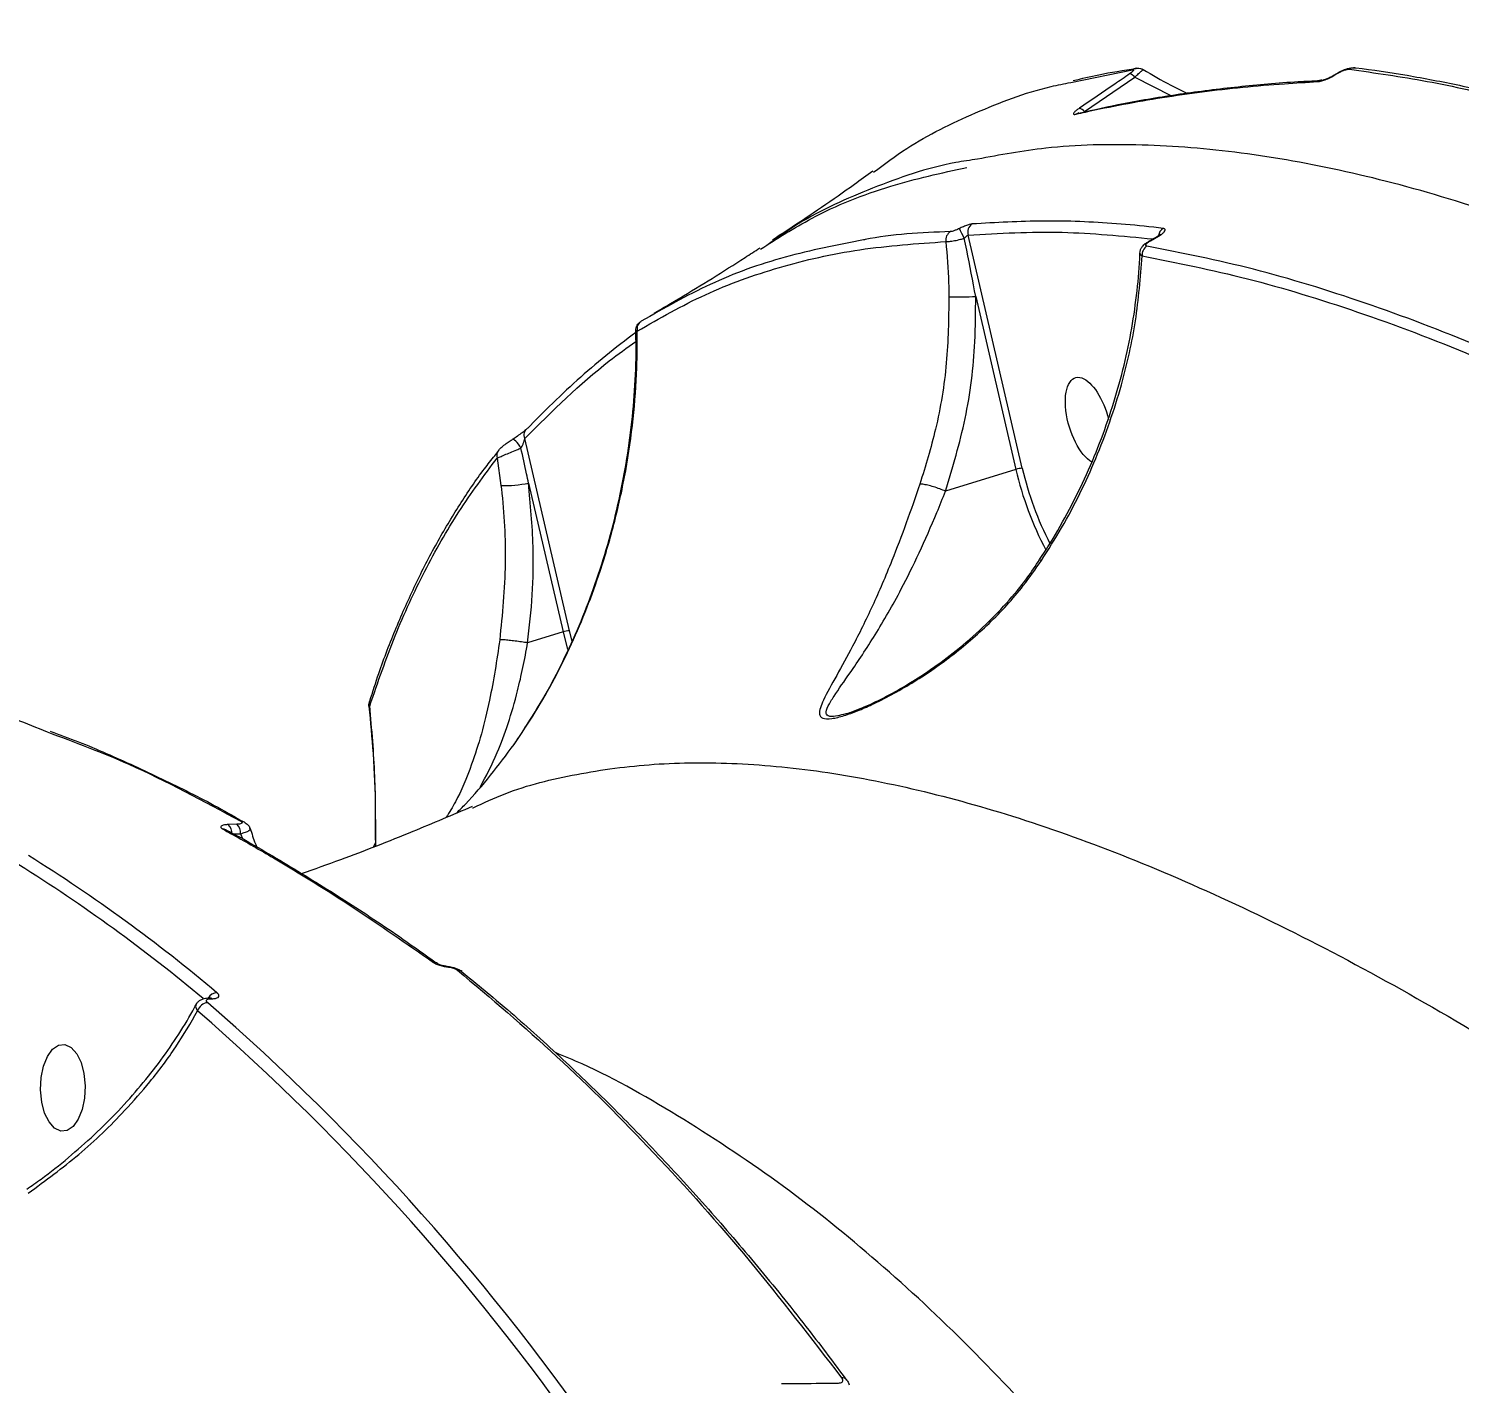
# Model space of a CAD drawing. Header units: millimetres. Extents: x -5517 to 6387, y -5295 to 6147.
# Drawn here: x 2621.5 to 2769.8, y 1842.6 to 1982.9 of the extents above; entities that cross this region are included whole.
import ezdxf

# ---------------------------------------------------------------- set-up
doc = ezdxf.new("R2010")
doc.units = ezdxf.units.MM
for name, color, linetype in [('DIKOM_ОБЪЕКТ', 7, 'Continuous'), ('DIKOM_РАЗМЕР_ЗОНА', 7, 'Continuous'), ('DIKOM_РАЗМЕР_ОБЪЕКТА', 7, 'Continuous')]:
    doc.layers.add(name, color=color, linetype=linetype)
doc.styles.add('style1', font='arial.ttf', dxfattribs={"width": 0.8})
doc.dimstyles.new('1-50', dxfattribs={"dimtxt": 300, "dimasz": 200, "dimexe": 100, "dimexo": 0, "dimgap": 100, "dimtad": 1, "dimtxsty": 'style1', "dimcen": 200, "dimclrd": 7, "dimclre": 7, "dimclrt": 7, "dimadec": 1, "dimazin": 2, "dimtfac": 1, "dimtmove": 0, "dimatfit": 2, "dimfxl": 0, "dimlwd": 25, "dimlwe": 18, "dimarcsym": 0})

# ---------------------------------------------------------------- blocks, each defined once
blk = doc.blocks.new('*D0')
at = {"layer": 'Defpoints', "color": 0, "transparency": 16777216}
for p in [(3079.07, 4135.26), (-4405.35, -2652.69), (-1397.56, -2652.69)]:
    blk.add_point(p, dxfattribs=at)
at = {"layer": 'DIKOM_РАЗМЕР_ОБЪЕКТА', "color": 7, "lineweight": 18, "transparency": 16777216}
for p, q in [((3079.07, 4135.26), (-4505.35, 4135.26)), ((-1397.56, -2652.69), (-4505.35, -2652.69))]:
    blk.add_line(p, q, dxfattribs=at)
at = {"layer": 'DIKOM_РАЗМЕР_ОБЪЕКТА', "color": 7, "lineweight": 25, "transparency": 16777216}
blk.add_line((-4405.35, 3935.26), (-4405.35, -2452.69), dxfattribs=at)
at = {"layer": 'DIKOM_РАЗМЕР_ОБЪЕКТА', "color": 7, "transparency": 16777216}
for points in [[(-4438.68, 3935.26), (-4372.02, 3935.26), (-4405.35, 4135.26)], [(-4438.68, -2452.69), (-4372.02, -2452.69), (-4405.35, -2652.69)]]:
    blk.add_solid(points, dxfattribs=at)
at = {"layer": 'DIKOM_РАЗМЕР_ОБЪЕКТА', "color": 7, "transparency": 16777216, "insert": (-4658.52, 741.29), "char_height": 300, "attachment_point": 5, "rotation": 90, "style": 'style1'}
blk.add_mtext('6800', dxfattribs=at)
blk = doc.blocks.new('*D1')
at = {"layer": 'Defpoints', "color": 0, "transparency": 16777216}
for p in [(2817.72, 6146.72), (-5067.27, -4152.08), (-1897.56, -4152.08)]:
    blk.add_point(p, dxfattribs=at)
at = {"layer": 'DIKOM_РАЗМЕР_ЗОНА', "color": 7, "lineweight": 18, "transparency": 16777216}
for p, q in [((2817.72, 6146.72), (-5167.27, 6146.72)), ((-1897.56, -4152.08), (-5167.27, -4152.08))]:
    blk.add_line(p, q, dxfattribs=at)
at = {"layer": 'DIKOM_РАЗМЕР_ЗОНА', "color": 7, "lineweight": 25, "transparency": 16777216}
blk.add_line((-5067.27, 5946.72), (-5067.27, -3952.08), dxfattribs=at)
at = {"layer": 'DIKOM_РАЗМЕР_ЗОНА', "color": 7, "transparency": 16777216}
for points in [[(-5100.61, 5946.72), (-5033.94, 5946.72), (-5067.27, 6146.72)], [(-5100.61, -3952.08), (-5033.94, -3952.08), (-5067.27, -4152.08)]]:
    blk.add_solid(points, dxfattribs=at)
at = {"layer": 'DIKOM_РАЗМЕР_ЗОНА', "color": 7, "transparency": 16777216, "insert": (-5320.45, 939.42), "char_height": 300, "attachment_point": 5, "rotation": 90, "style": 'style1'}
blk.add_mtext('10200', dxfattribs=at)
blk = doc.blocks.new('*D2')
at = {"layer": 'Defpoints', "color": 0, "transparency": 16777216}
for p in [(4491.49, 3838.97), (-2445.56, 374.31), (4491.49, -4687.8)]:
    blk.add_point(p, dxfattribs=at)
at = {"layer": 'DIKOM_РАЗМЕР_ОБЪЕКТА', "color": 7, "lineweight": 18, "transparency": 16777216}
for p, q in [((4491.49, 3838.97), (4491.49, -4787.8)), ((-2445.56, 374.31), (-2445.56, -4787.8))]:
    blk.add_line(p, q, dxfattribs=at)
at = {"layer": 'DIKOM_РАЗМЕР_ОБЪЕКТА', "color": 7, "lineweight": 25, "transparency": 16777216}
blk.add_line((-2245.56, -4687.8), (4291.49, -4687.8), dxfattribs=at)
at = {"layer": 'DIKOM_РАЗМЕР_ОБЪЕКТА', "color": 7, "transparency": 16777216}
for points in [[(-2245.56, -4654.47), (-2245.56, -4721.14), (-2445.56, -4687.8)], [(4291.49, -4654.47), (4291.49, -4721.14), (4491.49, -4687.8)]]:
    blk.add_solid(points, dxfattribs=at)
at = {"layer": 'DIKOM_РАЗМЕР_ОБЪЕКТА', "color": 7, "transparency": 16777216, "insert": (1022.97, -4434.63), "char_height": 300, "attachment_point": 5, "style": 'style1'}
blk.add_mtext('6900', dxfattribs=at)
blk = doc.blocks.new('*D3')
at = {"layer": 'Defpoints', "color": 0, "transparency": 16777216}
for p in [(6386.85, 4728.17), (-4131.44, -152.69), (6386.85, -5195.35)]:
    blk.add_point(p, dxfattribs=at)
at = {"layer": 'DIKOM_РАЗМЕР_ЗОНА', "color": 7, "lineweight": 18, "transparency": 16777216}
for p, q in [((6386.85, 4728.17), (6386.85, -5295.35)), ((-4131.44, -152.69), (-4131.44, -5295.35))]:
    blk.add_line(p, q, dxfattribs=at)
at = {"layer": 'DIKOM_РАЗМЕР_ЗОНА', "color": 7, "lineweight": 25, "transparency": 16777216}
blk.add_line((-3931.44, -5195.35), (6186.85, -5195.35), dxfattribs=at)
at = {"layer": 'DIKOM_РАЗМЕР_ЗОНА', "color": 7, "transparency": 16777216}
for points in [[(-3931.44, -5162.02), (-3931.44, -5228.69), (-4131.44, -5195.35)], [(6186.85, -5162.02), (6186.85, -5228.69), (6386.85, -5195.35)]]:
    blk.add_solid(points, dxfattribs=at)
at = {"layer": 'DIKOM_РАЗМЕР_ЗОНА', "color": 7, "transparency": 16777216, "insert": (1127.71, -4942.18), "char_height": 300, "attachment_point": 5, "style": 'style1'}
blk.add_mtext('10500', dxfattribs=at)

msp = doc.modelspace()

# ---------------------------------------------------------------- linework, layer by layer
at = {"layer": 'DIKOM_ОБЪЕКТ', "color": 7, "linetype": 'Continuous', "lineweight": 15}
for p, q in [((2729.516, 1977.363), (2735.905, 1978.68)), ((2730.944, 1974.349), (2736.155, 1977.918)), ((2736.155, 1977.918), (2739.876, 1976.011)), ((2756.906, 1978.201), (2756.901, 1978.197)), ((2756.909, 1978.197), (2757.367, 1978.463)), ((2724.492, 1937.391), (2718.881, 1961.557)), ((2737.768, 1960.952), (2738.594, 1961.427)), ((2737.656, 1960.94), (2737.663, 1960.943)), ((2719.668, 1955.189), (2723.829, 1937.268)), ((2669.833, 1938.694), (2670.256, 1939.23)), ((2677.571, 1920.558), (2672.948, 1940.468)), ((2670.083, 1938.449), (2670.48, 1935.593)), ((2723.829, 1937.268), (2716.549, 1935.013)), ((2673.33, 1935.841), (2676.907, 1920.434)), ((2676.907, 1920.434), (2673.243, 1919.299)), ((2676.907, 1920.434), (2677.387, 1918.611)), ((2677.844, 1919.474), (2677.571, 1920.558)), ((2706.337, 1911.995), (2706.195, 1911.956)), ((2667.543, 1902.188), (2667.608, 1902.217)), ((2642.045, 1899.902), (2642.054, 1899.898)), ((2643.117, 1900.497), (2642.224, 1900.466)), ((2642.769, 1899.498), (2643.485, 1899.523)), ((2643.485, 1899.523), (2643.725, 1898.949)), ((2657.316, 1898.193), (2657.497, 1898.654)), ((2657.502, 1898.266), (2657.496, 1898.719)), ((2664.883, 1885.796), (2664.879, 1885.796)), ((2640.238, 1882.505), (2640.306, 1882.505)), ((2640.444, 1882.421), (2640.512, 1882.421)), ((2706.306, 1842.927), (2706.314, 1842.915))]:
    msp.add_line(p, q, dxfattribs=at)
at = {"layer": 'DIKOM_ОБЪЕКТ', "color": 7, "linetype": 'Continuous', "lineweight": 15, "flags": 128}
for points in [[(2756.997, 1978.209), (2756.917, 1978.206), (2756.906, 1978.201)], [(2738.482, 1961.415), (2738.529, 1961.431), (2738.594, 1961.427)], [(2737.663, 1960.943), (2737.703, 1960.955), (2737.768, 1960.952)], [(2672.547, 1939.478), (2672.428, 1939.686), (2672.295, 1939.885), (2672.155, 1940.063), (2672.017, 1940.21), (2671.889, 1940.317), (2671.779, 1940.379), (2671.691, 1940.391), (2671.633, 1940.353)], [(2664.933, 1885.725), (2664.907, 1885.778), (2664.883, 1885.796)], [(2623.074, 1875.438), (2623.482, 1876.445), (2624.019, 1877.188), (2624.643, 1877.607), (2625.301, 1877.668), (2625.943, 1877.366), (2626.514, 1876.725), (2626.969, 1875.798), (2627.271, 1874.66), (2627.396, 1873.402), (2627.333, 1872.127), (2627.088, 1870.938), (2626.681, 1869.931), (2626.143, 1869.188), (2625.52, 1868.769), (2624.861, 1868.709), (2624.22, 1869.01), (2623.648, 1869.651), (2623.193, 1870.578), (2622.891, 1871.716), (2622.766, 1872.974), (2622.829, 1874.249), (2623.074, 1875.438)]]:
    msp.add_lwpolyline(points, dxfattribs=at)
at = {"layer": 'DIKOM_ОБЪЕКТ', "color": 7, "linetype": 'Continuous', "lineweight": 15}
for centre, radius, start, end in [((2735.462, 1977.416), 0.856, 35.86068, 79.35888), ((2736.402, 1977.983), 0.856, 97.41649, 125.4757), ((2758.868, 1978.061), 0.829, 83.45718, 125.70276), ((2755.563, 1976.883), 0.724, 92.82296, 128.11051), ((2730.525, 1973.463), 0.765, 102.29876, 125.6419), ((2730.247, 1973.867), 0.847, 34.6795, 78.26862), ((2717.591, 1961.04), 1.023, 122.03501, 189.11159), ((2645.131, 1925.513), 81.584, 25.95932, 26.75054), ((2719.875, 1961.843), 1.034, 123.87747, 196.08591), ((2739.651, 1961.369), 1.046, 122.88376, 172.93781), ((2737.981, 1959.5), 1.075, 122.00365, 185.97546), ((2717.766, 2001.153), 46.004, 268.91423, 272.36889), ((2685.505, 1951.825), 0.934, 121.84915, 194.4219), ((2673.693, 1940.849), 0.837, 122.45096, 207.06138), ((2670.947, 1938.709), 0.902, 142.70841, 196.69906), ((2724.627, 1934.829), 2.566, 92.99919, 108.11204), ((2757.71, 1945.156), 34.788, 193.10656, 207.79429), ((2757.385, 1945.052), 33.773, 193.11118, 207.26824), ((2670.664, 1949.959), 14.367, 269.26827, 280.69314), ((2677.705, 1917.996), 2.565, 92.99497, 108.1144), ((2657.658, 1913.048), 0.828, 163.92175, 199.99598), ((2643.552, 1900.104), 0.704, 59.49199, 93.53266), ((2641.727, 1899.304), 0.678, 61.45287, 93.534), ((2641.372, 1899.59), 1.221, 355.38678, 45.82515), ((2642.264, 1899.618), 1.225, 355.55591, 45.88891), ((2529.023, 1750.087), 172.479, 50.11314, 57.96233), ((2529.699, 1750.512), 173.105, 49.96386, 57.95996), ((2663.536, 1885.561), 0.632, 55.04241, 95.35321), ((2666.016, 1884.708), 0.678, 50.75659, 94.07682), ((2641.111, 1881.928), 1.122, 93.00314, 149.53355), ((2640.165, 1880.846), 1.166, 93.77086, 164.3313), ((2479.228, 1696.86), 245.268, 34.45493, 49.0156), ((2640.229, 1882.188), 0.317, 47.47474, 86.70082), ((2640.299, 1882.191), 0.314, 47.32974, 89.73275), ((2478.535, 1696.418), 244.73, 34.45503, 49.01551), ((2705.824, 1842.539), 0.619, 38.85882, 95.78835)]:
    msp.add_arc(centre, radius, start, end, dxfattribs=at)
at = {"layer": 'DIKOM_ОБЪЕКТ', "color": 7, "linetype": 'Continuous', "lineweight": 15, "extrusion": (0, 0, -1)}
for start_param, end_param in [(0.4294216, 3.4466449), (3.4466449, 4.8125632)]:
    msp.add_ellipse((2731.337, 1942.315), major_axis=(1.322, -4.462), ratio=0.44303, start_param=start_param, end_param=end_param, dxfattribs=at)
at = {"layer": 'DIKOM_ОБЪЕКТ', "color": 7, "linetype": 'Continuous', "lineweight": 15}
for points, knots in [([(2729.78, 1977.556), (2730.654, 1977.772), (2732.765, 1978.296), (2734.989, 1978.62), (2736.292, 1978.81)], [0, 0, 0, 0, 0.4137929, 1, 1, 1, 1]), ([(2735.62, 1978.257), (2735.103, 1977.898), (2733.381, 1976.7), (2731.639, 1975.522), (2730.419, 1974.696)], [0, 0, 0, 0, 0.299634, 1, 1, 1, 1]), ([(2735.905, 1978.68), (2735.912, 1978.681), (2735.961, 1978.688), (2736.02, 1978.679), (2736.028, 1978.625), (2735.962, 1978.533), (2735.825, 1978.406), (2735.688, 1978.307), (2735.62, 1978.257)], [0, 0, 0, 0, 0.0354942, 0.2573625, 0.4482135, 0.6281336, 0.8143922, 1, 1, 1, 1]), ([(2736.155, 1977.918), (2736.293, 1978.046), (2736.568, 1978.304), (2736.855, 1978.565), (2737.01, 1978.698), (2737.007, 1978.684), (2737.006, 1978.679)], [0, 0, 0, 0, 0.2824772, 0.5650864, 0.8456571, 1, 1, 1, 1]), ([(2736.29, 1978.825), (2736.329, 1978.832), (2736.459, 1978.855), (2736.723, 1978.837), (2736.921, 1978.744), (2737.014, 1978.699)], [0, 0, 0, 0, 0.1864547, 0.6142168, 1, 1, 1, 1]), ([(2737.026, 1978.714), (2737.963, 1978.155), (2739.431, 1977.279), (2740.991, 1976.533), (2741.556, 1976.263)], [0, 0, 0, 0, 0.6380382, 1, 1, 1, 1]), ([(2755.117, 1977.452), (2755.243, 1977.469), (2755.496, 1977.502), (2756.011, 1977.682), (2756.537, 1977.924), (2756.854, 1978.12), (2756.997, 1978.209)], [0, 0, 0, 0, 0.2591441, 0.5177215, 0.7812479, 1, 1, 1, 1]), ([(2755.528, 1977.606), (2755.53, 1977.606), (2755.537, 1977.606), (2755.628, 1977.62), (2755.802, 1977.665), (2756.097, 1977.769), (2756.455, 1977.934), (2756.746, 1978.093), (2756.871, 1978.18), (2756.899, 1978.199)], [0, 0, 0, 0, 0.0659017, 0.1709983, 0.3160032, 0.5082218, 0.7398329, 0.9416288, 1, 1, 1, 1]), ([(2756.997, 1978.209), (2757.036, 1978.234), (2757.19, 1978.333), (2757.49, 1978.492), (2757.853, 1978.641), (2758.173, 1978.732), (2758.314, 1978.733), (2758.385, 1978.734)], [0, 0, 0, 0, 0.0798962, 0.3181727, 0.5556016, 0.7774115, 1, 1, 1, 1]), ([(2757.367, 1978.463), (2757.39, 1978.477), (2757.601, 1978.602), (2758.082, 1978.774), (2758.556, 1978.921), (2758.883, 1978.88), (2758.969, 1978.869)], [0, 0, 0, 0, 0.0448544, 0.3989711, 0.8425729, 1, 1, 1, 1]), ([(2758.385, 1978.734), (2761.051, 1978.36), (2766.384, 1977.614), (2774.794, 1975.683), (2783.473, 1973.207), (2789.507, 1971.015), (2792.525, 1969.92)], [0, 0, 0, 0, 0.2491219, 0.498242, 0.7491208, 1, 1, 1, 1]), ([(2758.962, 1978.882), (2758.998, 1978.879), (2760.756, 1978.713), (2764.362, 1978.132), (2769.785, 1977.12), (2775.354, 1975.8), (2781.037, 1974.227), (2786.85, 1972.354), (2790.926, 1970.945), (2793.096, 1970.084), (2793.256, 1970.02)], [0, 0, 0, 0, 0.0034224, 0.1671849, 0.331091, 0.4951279, 0.6591351, 0.823037, 0.9869418, 1, 1, 1, 1]), ([(2709.094, 1968.077), (2710.218, 1968.918), (2713.483, 1971.36), (2719.633, 1974.301), (2725.329, 1976.55), (2728.835, 1977.231), (2729.516, 1977.363)], [0, 0, 0, 0, 0.1889797, 0.5486357, 0.9122948, 1, 1, 1, 1]), ([(2730.079, 1974.085), (2730.401, 1974.159), (2732.011, 1974.525), (2736.271, 1975.396), (2743.067, 1976.463), (2749.866, 1977.149), (2753.959, 1977.385), (2755.117, 1977.452)], [0, 0, 0, 0, 0.0413723, 0.2068702, 0.5381499, 0.869429, 1, 1, 1, 1]), ([(2730.37, 1974.19), (2731.896, 1974.533), (2735.294, 1975.296), (2740.797, 1976.208), (2746.841, 1976.96), (2751.702, 1977.41), (2754.607, 1977.535), (2755.37, 1977.568)], [0, 0, 0, 0, 0.1957748, 0.4356992, 0.6752969, 0.9146835, 1, 1, 1, 1]), ([(2730.419, 1974.696), (2730.315, 1974.623), (2730.106, 1974.478), (2729.893, 1974.291), (2729.787, 1974.154), (2729.793, 1974.07), (2729.9, 1974.05), (2730.027, 1974.075), (2730.079, 1974.085)], [0, 0, 0, 0, 0.1643161, 0.3291377, 0.4897479, 0.6615921, 0.8613819, 1, 1, 1, 1]), ([(2730.341, 1974.206), (2730.339, 1974.206), (2730.337, 1974.205), (2730.353, 1974.209), (2730.356, 1974.21)], [0, 0, 0, 0, 0.8220394, 1, 1, 1, 1]), ([(2855.818, 1917.609), (2853.074, 1919.638), (2845.681, 1925.101), (2833.835, 1933.207), (2820.391, 1941.651), (2807.151, 1949.135), (2794.167, 1955.608), (2781.493, 1961.018), (2769.406, 1965.246), (2757.937, 1968.305), (2747.091, 1970.243), (2736.72, 1971.046), (2727.582, 1970.858), (2722.188, 1969.856), (2719.858, 1969.423)], [0, 0, 0, 0, 0.0513715, 0.1383947, 0.225485, 0.3125083, 0.4020594, 0.4916829, 0.581234, 0.6682571, 0.7553473, 0.8423704, 0.9319216, 1, 1, 1, 1]), ([(2719.858, 1969.423), (2719.106, 1969.312), (2715.23, 1968.738), (2709.007, 1966.525), (2702.467, 1963.66), (2699.096, 1961.248), (2698.029, 1960.484)], [0, 0, 0, 0, 0.0903592, 0.4659228, 0.8308827, 1, 1, 1, 1]), ([(2697.375, 1960.091), (2699.111, 1961.197), (2703.304, 1963.868), (2710.428, 1966.732), (2716.098, 1967.982), (2718.758, 1968.569)], [0, 0, 0, 0, 0.2728631, 0.6588207, 1, 1, 1, 1]), ([(2698.611, 1961.071), (2699.148, 1961.422), (2702.037, 1963.311), (2705.534, 1965.676), (2708.365, 1967.751), (2708.996, 1968.213)], [0, 0, 0, 0, 0.1507156, 0.8108017, 1, 1, 1, 1]), ([(2739.083, 1962.248), (2738.758, 1962.287), (2737.138, 1962.481), (2732.981, 1962.867), (2726.671, 1963.133), (2721.757, 1962.845), (2719.298, 1962.701)], [0, 0, 0, 0, 0.0480613, 0.2403235, 0.6198807, 1, 1, 1, 1]), ([(2717.049, 1961.907), (2714.013, 1961.792), (2710.917, 1961.675), (2708.106, 1961.056), (2708.051, 1961.044)], [0, 0, 0, 0, 0.9804488, 1, 1, 1, 1]), ([(2717.983, 1962.235), (2717.915, 1962.202), (2717.743, 1962.12), (2717.477, 1962.013), (2717.215, 1961.928), (2717.104, 1961.914), (2717.049, 1961.907)], [0, 0, 0, 0, 0.1835899, 0.4626348, 0.7309818, 1, 1, 1, 1]), ([(2719.298, 1962.701), (2719.208, 1962.687), (2719.026, 1962.659), (2718.62, 1962.519), (2718.258, 1962.367), (2718.044, 1962.264), (2717.983, 1962.235)], [0, 0, 0, 0, 0.2927109, 0.5849373, 0.8819637, 1, 1, 1, 1]), ([(2718.483, 1961.225), (2718.501, 1961.245), (2718.564, 1961.312), (2718.67, 1961.414), (2718.793, 1961.515), (2718.853, 1961.543), (2718.881, 1961.557)], [0, 0, 0, 0, 0.1262313, 0.4365449, 0.7262427, 1, 1, 1, 1]), ([(2718.881, 1961.557), (2722.107, 1961.738), (2728.374, 1962.091), (2734.872, 1961.459), (2738.025, 1961.152)], [0, 0, 0, 0, 0.5148055, 1, 1, 1, 1]), ([(2737.656, 1960.94), (2737.848, 1961.05), (2738.124, 1961.208), (2738.399, 1961.368), (2738.481, 1961.416)], [0, 0, 0, 0, 0.7000359, 1, 1, 1, 1]), ([(2738.479, 1961.415), (2738.495, 1961.423), (2738.587, 1961.473), (2738.706, 1961.557), (2738.796, 1961.626), (2738.827, 1961.66), (2738.821, 1961.653), (2738.821, 1961.652)], [0, 0, 0, 0, 0.0758355, 0.4583509, 0.7537162, 0.9727274, 1, 1, 1, 1]), ([(2738.594, 1961.427), (2738.721, 1961.505), (2738.975, 1961.663), (2739.219, 1961.891), (2739.318, 1962.076), (2739.275, 1962.203), (2739.145, 1962.233), (2739.083, 1962.248)], [0, 0, 0, 0, 0.2064166, 0.4133441, 0.6142197, 0.8134664, 1, 1, 1, 1]), ([(2684.6, 1951.593), (2686.911, 1952.922), (2691.533, 1955.582), (2699.272, 1958.338), (2707.547, 1960.251), (2713.57, 1960.669), (2716.581, 1960.878)], [0, 0, 0, 0, 0.2486156, 0.4972312, 0.7486158, 1, 1, 1, 1]), ([(2708.051, 1961.044), (2705.311, 1960.516), (2699.744, 1959.443), (2692.045, 1956.638), (2687.356, 1953.959), (2685.012, 1952.619)], [0, 0, 0, 0, 0.3264333, 0.6632165, 1, 1, 1, 1]), ([(2686.363, 1953.472), (2687.225, 1953.975), (2690.345, 1955.797), (2693.999, 1958.084), (2696.79, 1959.888), (2697.296, 1960.215)], [0, 0, 0, 0, 0.2379576, 0.861693, 1, 1, 1, 1]), ([(2716.581, 1960.878), (2716.695, 1960.878), (2716.922, 1960.877), (2717.473, 1960.967), (2718.016, 1961.091), (2718.358, 1961.189), (2718.483, 1961.225)], [0, 0, 0, 0, 0.2783975, 0.5566649, 0.8378611, 1, 1, 1, 1]), ([(2716.581, 1960.878), (2716.692, 1959.459), (2716.841, 1957.56), (2716.884, 1955.643), (2716.894, 1955.158)], [0, 0, 0, 0, 0.7468208, 1, 1, 1, 1]), ([(2719.668, 1955.189), (2719.363, 1956.789), (2718.98, 1958.805), (2718.568, 1960.812), (2718.483, 1961.225)], [0, 0, 0, 0, 0.7939413, 1, 1, 1, 1]), ([(2736.684, 1959.671), (2736.689, 1959.757), (2736.699, 1959.946), (2736.825, 1960.215), (2737.031, 1960.488), (2737.298, 1960.724), (2737.55, 1960.867), (2737.668, 1960.934)], [0, 0, 0, 0, 0.1436446, 0.3191614, 0.5106844, 0.7708239, 1, 1, 1, 1]), ([(2737.411, 1960.411), (2737.38, 1960.42), (2737.307, 1960.439), (2737.274, 1960.514), (2737.337, 1960.635), (2737.505, 1960.79), (2737.681, 1960.898), (2737.768, 1960.952)], [0, 0, 0, 0, 0.148801, 0.3487554, 0.5573061, 0.7790693, 1, 1, 1, 1]), ([(2784.23, 1944.382), (2780.097, 1946.317), (2771.831, 1950.187), (2759.92, 1954.667), (2748.36, 1958.239), (2741.061, 1959.687), (2737.411, 1960.411)], [0, 0, 0, 0, 0.2484767, 0.4969538, 0.7484773, 1, 1, 1, 1]), ([(2726.286, 1927.93), (2726.668, 1928.507), (2727.787, 1930.195), (2729.421, 1933.144), (2731.192, 1936.748), (2732.729, 1940.46), (2734.028, 1944.24), (2735.081, 1948.066), (2735.89, 1951.916), (2736.413, 1955.764), (2736.668, 1958.358), (2736.674, 1959.643), (2736.674, 1959.671)], [0, 0, 0, 0, 0.0599017, 0.175373, 0.2916176, 0.4085076, 0.5259002, 0.6430236, 0.760861, 0.8789951, 0.9974463, 1, 1, 1, 1]), ([(2726.476, 1927.819), (2727.188, 1928.949), (2729.326, 1932.342), (2732.289, 1938.416), (2734.798, 1945.648), (2736.394, 1952.722), (2736.738, 1957.153), (2736.912, 1959.388)], [0, 0, 0, 0, 0.1161127, 0.3488614, 0.5873477, 0.7918628, 1, 1, 1, 1]), ([(2736.674, 1959.671), (2736.689, 1959.6), (2736.713, 1959.491), (2736.859, 1959.415), (2736.912, 1959.388)], [0, 0, 0, 0, 0.6434102, 1, 1, 1, 1]), ([(2736.912, 1959.388), (2740.511, 1958.675), (2747.71, 1957.25), (2759.196, 1953.719), (2771.13, 1949.248), (2779.484, 1945.338), (2783.662, 1943.383)], [0, 0, 0, 0, 0.2484746, 0.4969504, 0.7484751, 1, 1, 1, 1]), ([(2716.894, 1955.158), (2716.859, 1952.873), (2716.787, 1948.258), (2715.717, 1941.721), (2714.462, 1937.634), (2713.884, 1935.751)], [0, 0, 0, 0, 0.3460023, 0.6987416, 1, 1, 1, 1]), ([(2716.549, 1935.013), (2717.291, 1937.5), (2718.791, 1942.534), (2719.646, 1949.382), (2719.662, 1953.625), (2719.668, 1955.189)], [0, 0, 0, 0, 0.3814245, 0.7719511, 1, 1, 1, 1]), ([(2684.459, 1951.7), (2684.461, 1951.776), (2684.465, 1951.93), (2684.541, 1952.138), (2684.641, 1952.305), (2684.742, 1952.42), (2684.823, 1952.491), (2684.87, 1952.526), (2684.9, 1952.547), (2684.937, 1952.572), (2684.97, 1952.593), (2684.992, 1952.607)], [0, 0, 0, 0, 0.1712227, 0.3460217, 0.492595, 0.6104679, 0.6939018, 0.7389587, 0.7789563, 0.8439092, 1, 1, 1, 1]), ([(2671.836, 1908.779), (2672.582, 1909.886), (2674.822, 1913.213), (2677.952, 1919.202), (2680.578, 1925.889), (2682.33, 1931.916), (2683.473, 1937.191), (2684.233, 1942.502), (2684.599, 1947.329), (2684.599, 1950.333), (2684.6, 1951.593)], [0, 0, 0, 0, 0.0853506, 0.2564128, 0.4312516, 0.5497449, 0.6682539, 0.7901105, 0.911976, 1, 1, 1, 1]), ([(2673.11, 1910.725), (2673.6, 1911.488), (2674.799, 1913.355), (2676.489, 1916.498), (2678.221, 1920.144), (2679.768, 1923.975), (2681.126, 1927.963), (2682.274, 1932.081), (2683.194, 1936.292), (2683.883, 1940.586), (2684.322, 1944.936), (2684.519, 1948.662), (2684.463, 1950.899), (2684.443, 1951.697)], [0, 0, 0, 0, 0.0610871, 0.1493641, 0.2402821, 0.3338867, 0.4300726, 0.5285581, 0.6288779, 0.7306027, 0.8351553, 0.9412223, 1, 1, 1, 1]), ([(2684.446, 1951.463), (2683.404, 1950.672), (2680.325, 1948.338), (2676.626, 1944.942), (2673.989, 1942.302), (2673.244, 1941.555)], [0, 0, 0, 0, 0.2685653, 0.7932269, 1, 1, 1, 1]), ([(2684.473, 1951.698), (2684.475, 1951.668), (2684.479, 1951.62), (2684.566, 1951.6), (2684.6, 1951.593)], [0, 0, 0, 0, 0.607809, 1, 1, 1, 1]), ([(2672.948, 1940.468), (2675.8, 1943.31), (2679.502, 1946.999), (2683.536, 1949.869), (2684.461, 1950.527)], [0, 0, 0, 0, 0.7705653, 1, 1, 1, 1]), ([(2673.244, 1941.555), (2673.157, 1941.473), (2672.983, 1941.31), (2672.559, 1940.979), (2672.09, 1940.643), (2671.775, 1940.444), (2671.633, 1940.353)], [0, 0, 0, 0, 0.2591351, 0.517718, 0.7812179, 1, 1, 1, 1]), ([(2670.083, 1938.449), (2670.17, 1938.487), (2670.344, 1938.563), (2670.84, 1938.771), (2671.447, 1939.022), (2672.048, 1939.271), (2672.404, 1939.419), (2672.547, 1939.478)], [0, 0, 0, 0, 0.2120644, 0.4239937, 0.6396268, 0.8561501, 1, 1, 1, 1]), ([(2670.233, 1939.257), (2670.262, 1939.292), (2670.369, 1939.424), (2670.595, 1939.623), (2670.976, 1939.923), (2671.367, 1940.197), (2671.583, 1940.328), (2671.656, 1940.373)], [0, 0, 0, 0, 0.0850475, 0.3194702, 0.6161344, 0.8692417, 1, 1, 1, 1]), ([(2672.547, 1939.478), (2672.588, 1939.543), (2672.683, 1939.695), (2672.798, 1939.951), (2672.897, 1940.223), (2672.931, 1940.387), (2672.948, 1940.468)], [0, 0, 0, 0, 0.1964367, 0.4612066, 0.733356, 1, 1, 1, 1]), ([(2673.33, 1935.841), (2673.262, 1936.165), (2673.006, 1937.379), (2672.741, 1938.59), (2672.547, 1939.478)], [0, 0, 0, 0, 0.266459, 1, 1, 1, 1]), ([(2656.88, 1912.765), (2657.726, 1915.222), (2659.416, 1920.136), (2662.527, 1926.807), (2666.022, 1933.001), (2668.729, 1936.633), (2670.083, 1938.449)], [0, 0, 0, 0, 0.2491214, 0.4982428, 0.749122, 1, 1, 1, 1]), ([(2656.892, 1913.268), (2657.195, 1914.227), (2658.025, 1916.855), (2659.599, 1920.893), (2661.595, 1925.396), (2663.787, 1929.647), (2666.178, 1933.633), (2668.193, 1936.65), (2669.476, 1938.249), (2669.833, 1938.694)], [0, 0, 0, 0, 0.0964691, 0.26449, 0.4324823, 0.6003888, 0.7679706, 0.9353392, 1, 1, 1, 1]), ([(2670.48, 1935.593), (2670.493, 1935.482), (2670.804, 1932.811), (2671.13, 1927.456), (2670.608, 1922.243), (2670.345, 1919.61)], [0, 0, 0, 0, 0.0209687, 0.5055776, 1, 1, 1, 1]), ([(2673.243, 1919.299), (2673.427, 1920.951), (2673.796, 1924.269), (2673.89, 1929.815), (2673.532, 1933.662), (2673.33, 1935.841)], [0, 0, 0, 0, 0.3006522, 0.603722, 1, 1, 1, 1]), ([(2713.884, 1935.751), (2713.414, 1934.391), (2712.459, 1931.629), (2710.823, 1927.344), (2708.956, 1922.996), (2707.002, 1919.063), (2705.222, 1915.829), (2704.065, 1913.789), (2703.543, 1912.55), (2703.422, 1911.88), (2703.703, 1911.426), (2704.638, 1911.385), (2705.985, 1911.722), (2707.42, 1912.241), (2709.768, 1913.261), (2713.109, 1915.072), (2717.223, 1917.89), (2721.134, 1921.261), (2724.242, 1924.622), (2725.866, 1926.946), (2726.476, 1927.819)], [0, 0, 0, 0, 0.0631572, 0.1282525, 0.2159334, 0.3060556, 0.3825674, 0.4604888, 0.4898723, 0.5197469, 0.5505528, 0.5816493, 0.6087211, 0.6339793, 0.6598614, 0.7307911, 0.803688, 0.8782874, 0.9542753, 1, 1, 1, 1]), ([(2706.195, 1911.956), (2705.905, 1911.868), (2705.242, 1911.667), (2704.739, 1911.645), (2704.316, 1911.722), (2704.077, 1912.003), (2704.336, 1912.738), (2705.173, 1914.092), (2706.835, 1916.418), (2709.254, 1920.035), (2711.687, 1924.27), (2713.828, 1928.595), (2715.351, 1932.061), (2716.246, 1934.271), (2716.543, 1935.013), (2716.543, 1935.013)], [0, 0, 0, 0, 0.0279018, 0.0638494, 0.0713659, 0.1144945, 0.1748425, 0.2379902, 0.3623112, 0.5297495, 0.7011123, 0.8192905, 0.9401261, 0.9999358, 1, 1, 1, 1]), ([(2716.543, 1935.013), (2716.348, 1935.094), (2715.958, 1935.255), (2715.303, 1935.472), (2714.689, 1935.641), (2714.228, 1935.731), (2713.988, 1935.753), (2713.903, 1935.752), (2713.884, 1935.751)], [0, 0, 0, 0, 0.2046081, 0.4092059, 0.6138117, 0.8184051, 0.9603736, 1, 1, 1, 1]), ([(2716.543, 1935.013), (2716.544, 1935.013), (2716.546, 1935.012), (2716.548, 1935.013), (2716.549, 1935.013)], [0, 0, 0, 0, 0.5332564, 1, 1, 1, 1]), ([(2706.193, 1911.944), (2706.378, 1912), (2706.868, 1912.148), (2707.867, 1912.537), (2709.218, 1913.14), (2710.917, 1913.997), (2712.939, 1915.159), (2715.248, 1916.672), (2717.785, 1918.567), (2720.389, 1920.819), (2722.848, 1923.346), (2724.832, 1925.707), (2725.874, 1927.286), (2726.296, 1927.925)], [0, 0, 0, 0, 0.0300848, 0.0795037, 0.1388799, 0.2123278, 0.3047849, 0.4071231, 0.5241295, 0.6596121, 0.790961, 0.915399, 1, 1, 1, 1]), ([(2726.335, 1927.899), (2726.33, 1927.903), (2726.313, 1927.917), (2726.388, 1927.873), (2726.461, 1927.829), (2726.476, 1927.819)], [0, 0, 0, 0, 0.2273129, 0.8364934, 1, 1, 1, 1]), ([(2670.345, 1919.61), (2670.192, 1918.55), (2669.882, 1916.396), (2669.261, 1913.096), (2668.462, 1909.788), (2667.305, 1906.203), (2666.081, 1903.263), (2665.13, 1901.74), (2664.807, 1901.224)], [0, 0, 0, 0, 0.1360313, 0.2765927, 0.4463776, 0.6210145, 0.8715206, 1, 1, 1, 1]), ([(2668.309, 1904.329), (2668.924, 1905.486), (2669.977, 1907.467), (2671.246, 1910.906), (2672.116, 1913.895), (2672.766, 1916.743), (2673.091, 1918.433), (2673.239, 1919.299), (2673.239, 1919.299)], [0, 0, 0, 0, 0.2936328, 0.5025742, 0.716454, 0.8567427, 0.9999425, 1, 1, 1, 1]), ([(2673.239, 1919.299), (2673.033, 1919.332), (2672.621, 1919.398), (2671.936, 1919.489), (2671.299, 1919.562), (2670.772, 1919.608), (2670.49, 1919.619), (2670.38, 1919.614), (2670.353, 1919.611), (2670.345, 1919.61)], [0, 0, 0, 0, 0.1799475, 0.3599084, 0.5398712, 0.7198411, 0.899803, 0.9677422, 1, 1, 1, 1]), ([(2673.239, 1919.299), (2673.24, 1919.299), (2673.242, 1919.299), (2673.243, 1919.299), (2673.243, 1919.299)], [0, 0, 0, 0, 0.8108858, 1, 1, 1, 1]), ([(2596.69, 1916.835), (2600.621, 1916.204), (2608.485, 1914.942), (2617.417, 1912.537), (2622.37, 1910.521), (2623.46, 1910.077)], [0, 0, 0, 0, 0.4381115, 0.8762233, 1, 1, 1, 1]), ([(2656.804, 1912.73), (2656.803, 1912.736), (2656.776, 1912.85), (2656.803, 1913.053), (2656.852, 1913.215), (2656.874, 1913.289)], [0, 0, 0, 0, 0.0253643, 0.5595799, 1, 1, 1, 1]), ([(2656.821, 1912.734), (2656.815, 1912.731), (2656.796, 1912.723), (2656.846, 1912.748), (2656.88, 1912.765)], [0, 0, 0, 0, 0.3212714, 1, 1, 1, 1]), ([(2657.463, 1898.862), (2657.477, 1899.927), (2657.517, 1902.943), (2657.322, 1907.58), (2656.985, 1911.102), (2656.829, 1912.735)], [0, 0, 0, 0, 0.2267266, 0.6416609, 1, 1, 1, 1]), ([(2657.496, 1898.719), (2657.498, 1900.971), (2657.501, 1905.715), (2657.094, 1910.337), (2656.88, 1912.765)], [0, 0, 0, 0, 0.4745815, 1, 1, 1, 1]), ([(2623.46, 1910.077), (2626.289, 1909.021), (2633.04, 1906.5), (2639.661, 1902.899), (2643.508, 1900.807)], [0, 0, 0, 0, 0.4189077, 1, 1, 1, 1]), ([(2623.762, 1910.131), (2624.252, 1909.958), (2626.687, 1909.097), (2631.041, 1907.241), (2636.82, 1904.526), (2641.063, 1902.349), (2643.364, 1900.996), (2643.765, 1900.761)], [0, 0, 0, 0, 0.0724985, 0.3603931, 0.6493778, 0.9390333, 1, 1, 1, 1]), ([(2671.808, 1908.791), (2672.052, 1909.121), (2672.515, 1909.745), (2672.919, 1910.411), (2673.11, 1910.725)], [0, 0, 0, 0, 0.528, 1, 1, 1, 1]), ([(2665.905, 1901.687), (2666.203, 1901.989), (2667.411, 1903.213), (2669.452, 1905.555), (2671.038, 1907.7), (2671.836, 1908.779)], [0, 0, 0, 0, 0.1397196, 0.5671925, 1, 1, 1, 1]), ([(2667.608, 1902.217), (2668.69, 1902.722), (2672.008, 1904.272), (2678.254, 1905.795), (2686.252, 1906.883), (2694.94, 1906.948), (2704.273, 1906.019), (2714.25, 1904.053), (2724.875, 1901.032), (2736.138, 1896.917), (2748.075, 1891.659), (2760.521, 1885.304), (2773.17, 1878.013), (2785.896, 1869.91), (2798.625, 1861.096), (2811.71, 1851.338), (2825.115, 1840.631), (2838.797, 1828.989), (2852.371, 1816.743), (2865.786, 1803.969), (2879, 1790.747), (2892.303, 1776.791), (2905.65, 1762.107), (2919.015, 1746.768), (2927.788, 1736.115), (2932.173, 1730.791)], [0, 0, 0, 0, 0.0209175, 0.0641762, 0.1074675, 0.1507256, 0.1952322, 0.2397748, 0.2842812, 0.3303974, 0.3765138, 0.4232924, 0.4700712, 0.5140067, 0.5579765, 0.6019125, 0.6471286, 0.6923815, 0.7375984, 0.7807392, 0.8239114, 0.8670525, 0.9113572, 0.9556953, 1, 1, 1, 1]), ([(2649.809, 1895.389), (2651.161, 1895.869), (2654.98, 1897.225), (2660.892, 1899.539), (2665.482, 1901.498), (2667.54, 1902.376)], [0, 0, 0, 0, 0.232196, 0.6555858, 1, 1, 1, 1]), ([(2643.508, 1900.807), (2643.542, 1900.785), (2643.62, 1900.734), (2643.654, 1900.654), (2643.584, 1900.576), (2643.401, 1900.517), (2643.211, 1900.504), (2643.117, 1900.497)], [0, 0, 0, 0, 0.1488042, 0.3487564, 0.5573738, 0.7790947, 1, 1, 1, 1]), ([(2643.895, 1900.702), (2644.017, 1900.625), (2644.238, 1900.484), (2644.434, 1900.221), (2644.462, 1900.072), (2644.465, 1900.054)], [0, 0, 0, 0, 0.5163485, 0.9420963, 1, 1, 1, 1]), ([(2642.224, 1900.466), (2642.086, 1900.457), (2641.812, 1900.438), (2641.546, 1900.355), (2641.436, 1900.242), (2641.479, 1900.112), (2641.618, 1900.023), (2641.685, 1899.981)], [0, 0, 0, 0, 0.2064206, 0.4133469, 0.6142402, 0.8134986, 1, 1, 1, 1]), ([(2641.685, 1899.981), (2642.032, 1899.79), (2643.767, 1898.834), (2648.253, 1896.26), (2655.166, 1891.996), (2660.705, 1888.127), (2663.477, 1886.191)], [0, 0, 0, 0, 0.048063, 0.2403228, 0.6198798, 1, 1, 1, 1]), ([(2642.05, 1899.897), (2642.144, 1899.848), (2644.22, 1898.756), (2648.306, 1896.349), (2654.304, 1892.645), (2659.462, 1889.237), (2662.619, 1886.969), (2663.767, 1886.145)], [0, 0, 0, 0, 0.0131285, 0.2889773, 0.5655855, 0.8420913, 1, 1, 1, 1]), ([(2643.485, 1899.523), (2643.669, 1899.571), (2644.038, 1899.667), (2644.371, 1899.839), (2644.512, 1899.975), (2644.461, 1900.038), (2644.448, 1900.054)], [0, 0, 0, 0, 0.3013849, 0.6029134, 0.8997191, 1, 1, 1, 1]), ([(2644.499, 1900.072), (2644.662, 1899.534), (2644.864, 1898.869), (2645.13, 1898.235), (2645.182, 1898.113)], [0, 0, 0, 0, 0.8073791, 1, 1, 1, 1]), ([(2663.477, 1886.191), (2663.579, 1886.129), (2663.784, 1886.004), (2664.234, 1885.85), (2664.633, 1885.762), (2664.866, 1885.733), (2664.933, 1885.725)], [0, 0, 0, 0, 0.2927641, 0.5849687, 0.8819923, 1, 1, 1, 1]), ([(2663.899, 1886.079), (2663.91, 1886.072), (2663.931, 1886.057), (2664.039, 1886.002), (2664.215, 1885.934), (2664.479, 1885.861), (2664.72, 1885.811), (2664.852, 1885.801), (2664.879, 1885.8)], [0, 0, 0, 0, 0.1350299, 0.270278, 0.4597228, 0.6761702, 0.9349939, 1, 1, 1, 1]), ([(2664.882, 1885.789), (2665.067, 1885.762), (2665.497, 1885.702), (2666.046, 1885.53), (2666.316, 1885.298), (2666.418, 1885.21)], [0, 0, 0, 0, 0.3195401, 0.7422612, 1, 1, 1, 1]), ([(2664.933, 1885.725), (2665.007, 1885.715), (2665.196, 1885.69), (2665.489, 1885.618), (2665.78, 1885.511), (2665.905, 1885.427), (2665.968, 1885.384)], [0, 0, 0, 0, 0.1835831, 0.4626817, 0.7309514, 1, 1, 1, 1]), ([(2665.968, 1885.384), (2669.421, 1882.469), (2676.329, 1876.639), (2686.404, 1866.525), (2696.271, 1855.497), (2702.598, 1847.268), (2705.762, 1843.154)], [0, 0, 0, 0, 0.248616, 0.4972317, 0.7486154, 1, 1, 1, 1]), ([(2666.433, 1885.218), (2668.009, 1883.925), (2671.417, 1881.129), (2676.573, 1876.482), (2681.907, 1871.36), (2687.152, 1865.96), (2692.312, 1860.291), (2697.39, 1854.337), (2702.061, 1848.558), (2704.995, 1844.641), (2706.295, 1842.905)], [0, 0, 0, 0, 0.1127003, 0.2436117, 0.3743817, 0.5047675, 0.6348296, 0.7651563, 0.8959109, 1, 1, 1, 1]), ([(2640.512, 1882.421), (2640.584, 1882.423), (2640.798, 1882.429), (2641.078, 1882.494), (2641.259, 1882.636), (2641.268, 1882.829), (2641.124, 1882.975), (2641.052, 1883.048)], [0, 0, 0, 0, 0.1082731, 0.3204167, 0.5430609, 0.7715873, 1, 1, 1, 1]), ([(2621.339, 1862.693), (2621.84, 1863.039), (2623.335, 1864.069), (2625.68, 1865.95), (2628.361, 1868.309), (2630.866, 1870.8), (2633.174, 1873.385), (2635.274, 1876.044), (2637.119, 1878.756), (2638.315, 1880.694), (2638.821, 1881.72), (2638.874, 1881.828)], [0, 0, 0, 0, 0.0654014, 0.1949516, 0.3255374, 0.4569722, 0.5888097, 0.7203555, 0.8523232, 0.9844211, 1, 1, 1, 1]), ([(2638.885, 1881.824), (2638.856, 1881.728), (2638.795, 1881.533), (2638.959, 1881.286), (2639.042, 1881.161)], [0, 0, 0, 0, 0.4934501, 1, 1, 1, 1]), ([(2638.898, 1881.817), (2638.94, 1881.898), (2639.037, 1882.087), (2639.307, 1882.293), (2639.659, 1882.445), (2639.969, 1882.51), (2640.187, 1882.495), (2640.247, 1882.491)], [0, 0, 0, 0, 0.1631894, 0.3798771, 0.6093929, 0.8917759, 1, 1, 1, 1]), ([(2640.088, 1882.01), (2640.041, 1882.059), (2639.947, 1882.155), (2639.953, 1882.282), (2640.072, 1882.374), (2640.255, 1882.416), (2640.395, 1882.42), (2640.444, 1882.421)], [0, 0, 0, 0, 0.2288724, 0.4578901, 0.6785097, 0.8883424, 1, 1, 1, 1]), ([(2640.302, 1882.507), (2640.331, 1882.506), (2640.41, 1882.505), (2640.475, 1882.516), (2640.479, 1882.517), (2640.481, 1882.518)], [0, 0, 0, 0, 0.2665963, 0.7083781, 1, 1, 1, 1]), ([(2621.5, 1862.279), (2623.279, 1863.586), (2626.883, 1866.233), (2631.003, 1870.211), (2634.294, 1873.973), (2636.884, 1877.431), (2638.32, 1879.913), (2639.042, 1881.161)], [0, 0, 0, 0, 0.2398773, 0.4858763, 0.6394212, 0.8185482, 1, 1, 1, 1]), ([(2799.78, 1689.794), (2798.219, 1695.348), (2795.096, 1706.455), (2789.871, 1722.543), (2784.253, 1738.169), (2778.001, 1753.774), (2771.104, 1769.203), (2763.531, 1784.315), (2755.451, 1798.699), (2746.866, 1812.265), (2737.79, 1824.941), (2728.516, 1836.322), (2719.094, 1846.43), (2709.572, 1855.307), (2699.692, 1863.238), (2689.452, 1870.029), (2681.546, 1874.58), (2677.039, 1876.455), (2676.117, 1876.838)], [0, 0, 0, 0, 0.0603272, 0.1206541, 0.1815816, 0.2425093, 0.3098632, 0.377269, 0.4446223, 0.513961, 0.5833571, 0.6526948, 0.7179298, 0.7832138, 0.8484481, 0.9155648, 0.9827362, 1, 1, 1, 1]), ([(2705.762, 1843.154), (2705.769, 1843.144), (2705.821, 1843.072), (2705.883, 1842.944), (2705.885, 1842.787), (2705.805, 1842.665), (2705.646, 1842.582), (2705.49, 1842.57), (2705.412, 1842.564)], [0, 0, 0, 0, 0.0354043, 0.2573025, 0.4481814, 0.6281188, 0.814377, 1, 1, 1, 1]), ([(2706.288, 1842.917), (2706.364, 1842.826), (2706.49, 1842.676), (2706.532, 1842.48), (2706.548, 1842.402)], [0, 0, 0, 0, 0.6028, 1, 1, 1, 1]), ([(2705.412, 1842.564), (2704.826, 1842.555), (2702.87, 1842.528), (2700.915, 1842.53), (2699.545, 1842.532)], [0, 0, 0, 0, 0.2996303, 1, 1, 1, 1])]:
    msp.add_open_spline(points, degree=3, knots=knots, dxfattribs=at)

# ---------------------------------------------------------------- dimensions: what is measured, and where the dimension line sits
at = {"layer": 'DIKOM_РАЗМЕР_ЗОНА'}
dim = msp.add_linear_dim(base=(-5067.273, -4152.084), p1=(2817.721, 6146.719), p2=(-1897.558, -4152.084), angle=90, text='10200', dimstyle='1-50', dxfattribs=at)
dim.commit()
dim.dimension.update_dxf_attribs({"geometry": '*D1', "text_midpoint": (-5067.273, 939.42), "dimtype": 160})
dim = msp.add_linear_dim(base=(6386.855, -5195.352), p1=(-4131.439, -152.689), p2=(6386.855, 4728.173), text='10500', dimstyle='1-50', dxfattribs=at)
dim.commit()
dim.dimension.update_dxf_attribs({"geometry": '*D3', "text_midpoint": (1127.708, -5195.352), "dimtype": 160})
at = {"layer": 'DIKOM_РАЗМЕР_ОБЪЕКТА'}
dim = msp.add_linear_dim(base=(-4405.349, -2652.689), p1=(3079.071, 4135.263), p2=(-1397.558, -2652.689), angle=90, text='6800', dimstyle='1-50', dxfattribs=at)
dim.commit()
dim.dimension.update_dxf_attribs({"geometry": '*D0', "text_midpoint": (-4405.349, 741.287), "dimtype": 160})
dim = msp.add_linear_dim(base=(4491.49, -4687.804), p1=(-2445.558, 374.311), p2=(4491.49, 3838.967), text='6900', dimstyle='1-50', dxfattribs=at)
dim.commit()
dim.dimension.update_dxf_attribs({"geometry": '*D2', "text_midpoint": (1022.966, -4687.804), "dimtype": 160})

doc.saveas('drawing.dxf')
